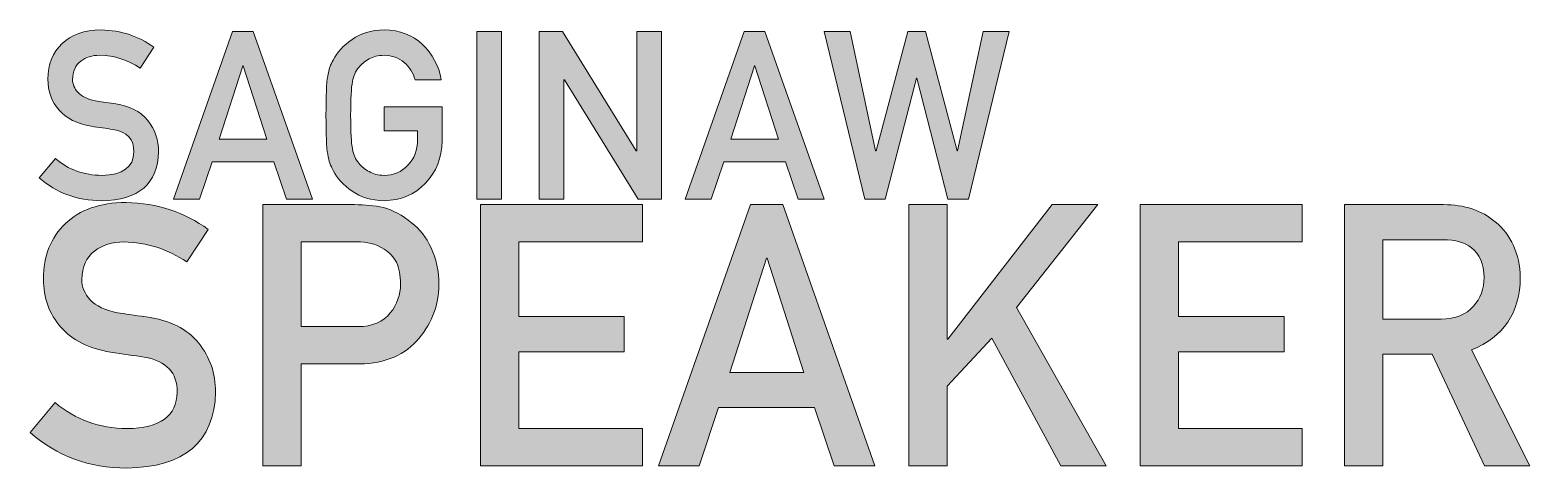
# Model space of a CAD drawing. Header units: inches. Extents: x 0.39 to 1.19, y 3.28 to 4.79.
# Drawn here: x 0.394 to 1.188, y 4.554 to 4.786 of the extents above; entities that cross this region are included whole.
import ezdxf

# ---------------------------------------------------------------- set-up
doc = ezdxf.new("R2010")
doc.units = ezdxf.units.IN
doc.header["$MEASUREMENT"] = 0
doc.layers.add('Layer 1', color=7, linetype='Continuous', lineweight=0)

# ---------------------------------------------------------------- blocks, each defined once
blk = doc.blocks.new('Block_5')
at = {"layer": 'Layer 1', "true_color": 0x231f20, "transparency": 33554687}
h = blk.add_hatch(color=250, dxfattribs=at)
h.dxf.hatch_style = 2
edge = h.paths.add_edge_path()
edge.add_spline(control_points=[(0.40791, 4.71817), (0.41477, 4.71233), (0.42294, 4.70938), (0.43241, 4.7093), (0.44361, 4.70946), (0.44929, 4.7136), (0.44945, 4.7217), (0.44953, 4.72833), (0.44579, 4.73233), (0.43821, 4.73367), (0.43475, 4.73416), (0.43094, 4.73471), (0.4268, 4.73532), (0.41939, 4.73659), (0.41375, 4.73941), (0.40989, 4.74382), (0.4059, 4.74833), (0.40392, 4.75383), (0.40392, 4.76031), (0.40392, 4.76809), (0.40642, 4.77435), (0.41142, 4.77912), (0.41626, 4.78385), (0.42313, 4.78625), (0.43203, 4.78633), (0.44274, 4.78609), (0.45205, 4.78302), (0.45997, 4.77714), (0.45997, 4.77714), (0.4527, 4.76606), (0.4527, 4.76606), (0.44623, 4.77046), (0.43911, 4.77275), (0.43134, 4.77291), (0.42731, 4.77291), (0.42396, 4.77187), (0.42128, 4.76979), (0.41848, 4.76763), (0.41705, 4.76442), (0.41697, 4.76014), (0.41697, 4.75758), (0.41793, 4.75526), (0.41986, 4.75317), (0.42179, 4.75106), (0.42489, 4.74959), (0.42914, 4.74878), (0.43151, 4.74837), (0.43475, 4.7479), (0.43884, 4.74738), (0.44693, 4.74623), (0.4529, 4.74324), (0.45676, 4.73839), (0.46058, 4.73363), (0.4625, 4.72809), (0.4625, 4.72177), (0.46206, 4.70475), (0.45199, 4.69612), (0.43225, 4.69588), (0.41949, 4.69588), (0.40852, 4.69992), (0.39935, 4.70802), (0.39935, 4.70802), (0.40791, 4.71817), (0.40791, 4.71817)], knot_values=[0, 0, 0, 0, 1, 1, 1, 2, 2, 2, 3, 3, 3, 4, 4, 4, 5, 5, 5, 6, 6, 6, 7, 7, 7, 8, 8, 8, 9, 9, 9, 10, 10, 10, 11, 11, 11, 12, 12, 12, 13, 13, 13, 14, 14, 14, 15, 15, 15, 16, 16, 16, 17, 17, 17, 18, 18, 18, 19, 19, 19, 20, 20, 20, 21, 21, 21, 21], degree=3, periodic=0)
h = blk.add_hatch(color=250, dxfattribs=at)
h.dxf.hatch_style = 2
edge = h.paths.add_edge_path()
edge.add_spline(control_points=[(0.51976, 4.72846), (0.51976, 4.72846), (0.50729, 4.7674), (0.50729, 4.7674), (0.50729, 4.7674), (0.50705, 4.7674), (0.50705, 4.7674), (0.50705, 4.7674), (0.49458, 4.72846), (0.49458, 4.72846), (0.49458, 4.72846), (0.51976, 4.72846), (0.51976, 4.72846)], knot_values=[0, 0, 0, 0, 1, 1, 1, 2, 2, 2, 3, 3, 3, 4, 4, 4, 4], degree=3, periodic=0)
edge = h.paths.add_edge_path()
edge.add_spline(control_points=[(0.52348, 4.71651), (0.52348, 4.71651), (0.4908, 4.71651), (0.4908, 4.71651), (0.4908, 4.71651), (0.48418, 4.69661), (0.48418, 4.69661), (0.48418, 4.69661), (0.47034, 4.69661), (0.47034, 4.69661), (0.47034, 4.69661), (0.50168, 4.7856), (0.50168, 4.7856), (0.50168, 4.7856), (0.51261, 4.7856), (0.51261, 4.7856), (0.51261, 4.7856), (0.54394, 4.69661), (0.54394, 4.69661), (0.54394, 4.69661), (0.53016, 4.69661), (0.53016, 4.69661), (0.53016, 4.69661), (0.52348, 4.71651), (0.52348, 4.71651)], knot_values=[0, 0, 0, 0, 1, 1, 1, 2, 2, 2, 3, 3, 3, 4, 4, 4, 5, 5, 5, 6, 6, 6, 7, 7, 7, 8, 8, 8, 8], degree=3, periodic=0)
h = blk.add_hatch(color=250, dxfattribs=at)
h.dxf.hatch_style = 2
edge = h.paths.add_edge_path()
edge.add_spline(control_points=[(0.58198, 4.74555), (0.58198, 4.74555), (0.61262, 4.74555), (0.61262, 4.74555), (0.61262, 4.74555), (0.61262, 4.72745), (0.61262, 4.72745), (0.61247, 4.71855), (0.60951, 4.71109), (0.60376, 4.70508), (0.59797, 4.6991), (0.59068, 4.69604), (0.5819, 4.69588), (0.57512, 4.69604), (0.56947, 4.69775), (0.56494, 4.701), (0.56033, 4.70414), (0.55698, 4.70776), (0.55489, 4.71187), (0.55426, 4.71321), (0.55369, 4.71449), (0.55318, 4.71571), (0.55271, 4.71697), (0.55231, 4.71856), (0.552, 4.72047), (0.55141, 4.72405), (0.55111, 4.73093), (0.55111, 4.7411), (0.55111, 4.75144), (0.55141, 4.75836), (0.552, 4.76185), (0.55263, 4.76535), (0.5536, 4.76818), (0.55489, 4.77034), (0.55698, 4.77445), (0.56033, 4.77811), (0.56494, 4.78132), (0.56947, 4.78458), (0.57512, 4.78625), (0.5819, 4.78633), (0.59021, 4.78625), (0.59698, 4.7837), (0.60223, 4.7787), (0.60746, 4.77365), (0.61077, 4.76741), (0.61216, 4.75997), (0.61216, 4.75997), (0.59831, 4.75997), (0.59831, 4.75997), (0.59724, 4.76356), (0.59531, 4.76663), (0.59251, 4.76917), (0.58959, 4.77158), (0.58604, 4.77283), (0.58185, 4.77291), (0.57878, 4.77283), (0.57614, 4.7722), (0.57393, 4.77101), (0.57168, 4.76979), (0.56986, 4.76826), (0.56848, 4.76643), (0.56679, 4.76451), (0.56566, 4.76204), (0.56511, 4.75902), (0.56448, 4.75584), (0.56416, 4.74987), (0.56416, 4.7411), (0.56416, 4.73233), (0.56448, 4.7264), (0.56511, 4.72331), (0.56566, 4.7202), (0.56679, 4.7177), (0.56849, 4.71578), (0.56986, 4.71395), (0.57168, 4.71246), (0.57393, 4.71132), (0.57614, 4.70997), (0.57879, 4.7093), (0.58187, 4.7093), (0.58696, 4.7093), (0.59117, 4.71109), (0.59448, 4.71469), (0.5978, 4.71811), (0.59949, 4.72262), (0.59958, 4.72822), (0.59958, 4.72822), (0.59958, 4.73287), (0.59958, 4.73287), (0.59958, 4.73287), (0.58198, 4.73287), (0.58198, 4.73287), (0.58198, 4.73287), (0.58198, 4.74555), (0.58198, 4.74555)], knot_values=[0, 0, 0, 0, 1, 1, 1, 2, 2, 2, 3, 3, 3, 4, 4, 4, 5, 5, 5, 6, 6, 6, 7, 7, 7, 8, 8, 8, 9, 9, 9, 10, 10, 10, 11, 11, 11, 12, 12, 12, 13, 13, 13, 14, 14, 14, 15, 15, 15, 16, 16, 16, 17, 17, 17, 18, 18, 18, 19, 19, 19, 20, 20, 20, 21, 21, 21, 22, 22, 22, 23, 23, 23, 24, 24, 24, 25, 25, 25, 26, 26, 26, 27, 27, 27, 28, 28, 28, 29, 29, 29, 30, 30, 30, 31, 31, 31, 31], degree=3, periodic=0)
h = blk.add_hatch(color=250, dxfattribs=at)
h.dxf.hatch_style = 2
edge = h.paths.add_edge_path()
edge.add_spline(control_points=[(0.63103, 4.7856), (0.63103, 4.7856), (0.64408, 4.7856), (0.64408, 4.7856), (0.64408, 4.7856), (0.64408, 4.69661), (0.64408, 4.69661), (0.64408, 4.69661), (0.63103, 4.69661), (0.63103, 4.69661), (0.63103, 4.69661), (0.63103, 4.7856), (0.63103, 4.7856)], knot_values=[0, 0, 0, 0, 1, 1, 1, 2, 2, 2, 3, 3, 3, 4, 4, 4, 4], degree=3, periodic=0)
h = blk.add_hatch(color=250, dxfattribs=at)
h.dxf.hatch_style = 2
edge = h.paths.add_edge_path()
edge.add_spline(control_points=[(0.66401, 4.7856), (0.66401, 4.7856), (0.67631, 4.7856), (0.67631, 4.7856), (0.67631, 4.7856), (0.71535, 4.72234), (0.71535, 4.72234), (0.71535, 4.72234), (0.71558, 4.72234), (0.71558, 4.72234), (0.71558, 4.72234), (0.71558, 4.7856), (0.71558, 4.7856), (0.71558, 4.7856), (0.72863, 4.7856), (0.72863, 4.7856), (0.72863, 4.7856), (0.72863, 4.69661), (0.72863, 4.69661), (0.72863, 4.69661), (0.71627, 4.69661), (0.71627, 4.69661), (0.71627, 4.69661), (0.67729, 4.75987), (0.67729, 4.75987), (0.67729, 4.75987), (0.67706, 4.75987), (0.67706, 4.75987), (0.67706, 4.75987), (0.67706, 4.69661), (0.67706, 4.69661), (0.67706, 4.69661), (0.66401, 4.69661), (0.66401, 4.69661), (0.66401, 4.69661), (0.66401, 4.7856), (0.66401, 4.7856)], knot_values=[0, 0, 0, 0, 1, 1, 1, 2, 2, 2, 3, 3, 3, 4, 4, 4, 5, 5, 5, 6, 6, 6, 7, 7, 7, 8, 8, 8, 9, 9, 9, 10, 10, 10, 11, 11, 11, 12, 12, 12, 12], degree=3, periodic=0)
h = blk.add_hatch(color=250, dxfattribs=at)
h.dxf.hatch_style = 2
edge = h.paths.add_edge_path()
edge.add_spline(control_points=[(0.79059, 4.72846), (0.79059, 4.72846), (0.77812, 4.7674), (0.77812, 4.7674), (0.77812, 4.7674), (0.77788, 4.7674), (0.77788, 4.7674), (0.77788, 4.7674), (0.76541, 4.72846), (0.76541, 4.72846), (0.76541, 4.72846), (0.79059, 4.72846), (0.79059, 4.72846)], knot_values=[0, 0, 0, 0, 1, 1, 1, 2, 2, 2, 3, 3, 3, 4, 4, 4, 4], degree=3, periodic=0)
edge = h.paths.add_edge_path()
edge.add_spline(control_points=[(0.79431, 4.71651), (0.79431, 4.71651), (0.76162, 4.71651), (0.76162, 4.71651), (0.76162, 4.71651), (0.755, 4.69661), (0.755, 4.69661), (0.755, 4.69661), (0.74117, 4.69661), (0.74117, 4.69661), (0.74117, 4.69661), (0.7725, 4.7856), (0.7725, 4.7856), (0.7725, 4.7856), (0.78343, 4.7856), (0.78343, 4.7856), (0.78343, 4.7856), (0.81478, 4.69661), (0.81478, 4.69661), (0.81478, 4.69661), (0.801, 4.69661), (0.801, 4.69661), (0.801, 4.69661), (0.79431, 4.71651), (0.79431, 4.71651)], knot_values=[0, 0, 0, 0, 1, 1, 1, 2, 2, 2, 3, 3, 3, 4, 4, 4, 5, 5, 5, 6, 6, 6, 7, 7, 7, 8, 8, 8, 8], degree=3, periodic=0)
h = blk.add_hatch(color=250, dxfattribs=at)
h.dxf.hatch_style = 2
edge = h.paths.add_edge_path()
edge.add_spline(control_points=[(0.81474, 4.7856), (0.81474, 4.7856), (0.82852, 4.7856), (0.82852, 4.7856), (0.82852, 4.7856), (0.84205, 4.72234), (0.84205, 4.72234), (0.84205, 4.72234), (0.84229, 4.72234), (0.84229, 4.72234), (0.84229, 4.72234), (0.85902, 4.7856), (0.85902, 4.7856), (0.85902, 4.7856), (0.86848, 4.7856), (0.86848, 4.7856), (0.86848, 4.7856), (0.88515, 4.72234), (0.88515, 4.72234), (0.88515, 4.72234), (0.88539, 4.72234), (0.88539, 4.72234), (0.88539, 4.72234), (0.89898, 4.7856), (0.89898, 4.7856), (0.89898, 4.7856), (0.91276, 4.7856), (0.91276, 4.7856), (0.91276, 4.7856), (0.89124, 4.69661), (0.89124, 4.69661), (0.89124, 4.69661), (0.8803, 4.69661), (0.8803, 4.69661), (0.8803, 4.69661), (0.86386, 4.76079), (0.86386, 4.76079), (0.86386, 4.76079), (0.86363, 4.76079), (0.86363, 4.76079), (0.86363, 4.76079), (0.84714, 4.69661), (0.84714, 4.69661), (0.84714, 4.69661), (0.83626, 4.69661), (0.83626, 4.69661), (0.83626, 4.69661), (0.81474, 4.7856), (0.81474, 4.7856)], knot_values=[0, 0, 0, 0, 1, 1, 1, 2, 2, 2, 3, 3, 3, 4, 4, 4, 5, 5, 5, 6, 6, 6, 7, 7, 7, 8, 8, 8, 9, 9, 9, 10, 10, 10, 11, 11, 11, 12, 12, 12, 13, 13, 13, 14, 14, 14, 15, 15, 15, 16, 16, 16, 16], degree=3, periodic=0)
at = {"layer": 'Layer 1'}
for points, knots in [([(0.40791, 4.71817), (0.41477, 4.71233), (0.42294, 4.70938), (0.43241, 4.7093), (0.44361, 4.70946), (0.44929, 4.7136), (0.44945, 4.7217), (0.44953, 4.72833), (0.44579, 4.73233), (0.43821, 4.73367), (0.43475, 4.73416), (0.43094, 4.73471), (0.4268, 4.73532), (0.41939, 4.73659), (0.41375, 4.73941), (0.40989, 4.74382), (0.4059, 4.74833), (0.40392, 4.75383), (0.40392, 4.76031), (0.40392, 4.76809), (0.40642, 4.77435), (0.41142, 4.77912), (0.41626, 4.78385), (0.42313, 4.78625), (0.43203, 4.78633), (0.44274, 4.78609), (0.45205, 4.78302), (0.45997, 4.77714), (0.45997, 4.77714), (0.4527, 4.76606), (0.4527, 4.76606), (0.44623, 4.77046), (0.43911, 4.77275), (0.43134, 4.77291), (0.42731, 4.77291), (0.42396, 4.77187), (0.42128, 4.76979), (0.41848, 4.76763), (0.41705, 4.76442), (0.41697, 4.76014), (0.41697, 4.75758), (0.41793, 4.75526), (0.41986, 4.75317), (0.42179, 4.75106), (0.42489, 4.74959), (0.42914, 4.74878), (0.43151, 4.74837), (0.43475, 4.7479), (0.43884, 4.74738), (0.44693, 4.74623), (0.4529, 4.74324), (0.45676, 4.73839), (0.46058, 4.73363), (0.4625, 4.72809), (0.4625, 4.72177), (0.46206, 4.70475), (0.45199, 4.69612), (0.43225, 4.69588), (0.41949, 4.69588), (0.40852, 4.69992), (0.39935, 4.70802), (0.39935, 4.70802), (0.40791, 4.71817), (0.40791, 4.71817)], [0, 0, 0, 0, 1, 1, 1, 2, 2, 2, 3, 3, 3, 4, 4, 4, 5, 5, 5, 6, 6, 6, 7, 7, 7, 8, 8, 8, 9, 9, 9, 10, 10, 10, 11, 11, 11, 12, 12, 12, 13, 13, 13, 14, 14, 14, 15, 15, 15, 16, 16, 16, 17, 17, 17, 18, 18, 18, 19, 19, 19, 20, 20, 20, 21, 21, 21, 21]), ([(0.52348, 4.71651), (0.52348, 4.71651), (0.4908, 4.71651), (0.4908, 4.71651), (0.4908, 4.71651), (0.48418, 4.69661), (0.48418, 4.69661), (0.48418, 4.69661), (0.47034, 4.69661), (0.47034, 4.69661), (0.47034, 4.69661), (0.50168, 4.7856), (0.50168, 4.7856), (0.50168, 4.7856), (0.51261, 4.7856), (0.51261, 4.7856), (0.51261, 4.7856), (0.54394, 4.69661), (0.54394, 4.69661), (0.54394, 4.69661), (0.53016, 4.69661), (0.53016, 4.69661), (0.53016, 4.69661), (0.52348, 4.71651), (0.52348, 4.71651)], [0, 0, 0, 0, 1, 1, 1, 2, 2, 2, 3, 3, 3, 4, 4, 4, 5, 5, 5, 6, 6, 6, 7, 7, 7, 8, 8, 8, 8]), ([(0.58198, 4.74555), (0.58198, 4.74555), (0.61262, 4.74555), (0.61262, 4.74555), (0.61262, 4.74555), (0.61262, 4.72745), (0.61262, 4.72745), (0.61247, 4.71855), (0.60951, 4.71109), (0.60376, 4.70508), (0.59797, 4.6991), (0.59068, 4.69604), (0.5819, 4.69588), (0.57512, 4.69604), (0.56947, 4.69775), (0.56494, 4.701), (0.56033, 4.70414), (0.55698, 4.70776), (0.55489, 4.71187), (0.55426, 4.71321), (0.55369, 4.71449), (0.55318, 4.71571), (0.55271, 4.71697), (0.55231, 4.71856), (0.552, 4.72047), (0.55141, 4.72405), (0.55111, 4.73093), (0.55111, 4.7411), (0.55111, 4.75144), (0.55141, 4.75836), (0.552, 4.76185), (0.55263, 4.76535), (0.5536, 4.76818), (0.55489, 4.77034), (0.55698, 4.77445), (0.56033, 4.77811), (0.56494, 4.78132), (0.56947, 4.78458), (0.57512, 4.78625), (0.5819, 4.78633), (0.59021, 4.78625), (0.59698, 4.7837), (0.60223, 4.7787), (0.60746, 4.77365), (0.61077, 4.76741), (0.61216, 4.75997), (0.61216, 4.75997), (0.59831, 4.75997), (0.59831, 4.75997), (0.59724, 4.76356), (0.59531, 4.76663), (0.59251, 4.76917), (0.58959, 4.77158), (0.58604, 4.77283), (0.58185, 4.77291), (0.57878, 4.77283), (0.57614, 4.7722), (0.57393, 4.77101), (0.57168, 4.76979), (0.56986, 4.76826), (0.56848, 4.76643), (0.56679, 4.76451), (0.56566, 4.76204), (0.56511, 4.75902), (0.56448, 4.75584), (0.56416, 4.74987), (0.56416, 4.7411), (0.56416, 4.73233), (0.56448, 4.7264), (0.56511, 4.72331), (0.56566, 4.7202), (0.56679, 4.7177), (0.56849, 4.71578), (0.56986, 4.71395), (0.57168, 4.71246), (0.57393, 4.71132), (0.57614, 4.70997), (0.57879, 4.7093), (0.58187, 4.7093), (0.58696, 4.7093), (0.59117, 4.71109), (0.59448, 4.71469), (0.5978, 4.71811), (0.59949, 4.72262), (0.59958, 4.72822), (0.59958, 4.72822), (0.59958, 4.73287), (0.59958, 4.73287), (0.59958, 4.73287), (0.58198, 4.73287), (0.58198, 4.73287), (0.58198, 4.73287), (0.58198, 4.74555), (0.58198, 4.74555)], [0, 0, 0, 0, 1, 1, 1, 2, 2, 2, 3, 3, 3, 4, 4, 4, 5, 5, 5, 6, 6, 6, 7, 7, 7, 8, 8, 8, 9, 9, 9, 10, 10, 10, 11, 11, 11, 12, 12, 12, 13, 13, 13, 14, 14, 14, 15, 15, 15, 16, 16, 16, 17, 17, 17, 18, 18, 18, 19, 19, 19, 20, 20, 20, 21, 21, 21, 22, 22, 22, 23, 23, 23, 24, 24, 24, 25, 25, 25, 26, 26, 26, 27, 27, 27, 28, 28, 28, 29, 29, 29, 30, 30, 30, 31, 31, 31, 31]), ([(0.63103, 4.7856), (0.63103, 4.7856), (0.64408, 4.7856), (0.64408, 4.7856), (0.64408, 4.7856), (0.64408, 4.69661), (0.64408, 4.69661), (0.64408, 4.69661), (0.63103, 4.69661), (0.63103, 4.69661), (0.63103, 4.69661), (0.63103, 4.7856), (0.63103, 4.7856)], [0, 0, 0, 0, 1, 1, 1, 2, 2, 2, 3, 3, 3, 4, 4, 4, 4]), ([(0.66401, 4.7856), (0.66401, 4.7856), (0.67631, 4.7856), (0.67631, 4.7856), (0.67631, 4.7856), (0.71535, 4.72234), (0.71535, 4.72234), (0.71535, 4.72234), (0.71558, 4.72234), (0.71558, 4.72234), (0.71558, 4.72234), (0.71558, 4.7856), (0.71558, 4.7856), (0.71558, 4.7856), (0.72863, 4.7856), (0.72863, 4.7856), (0.72863, 4.7856), (0.72863, 4.69661), (0.72863, 4.69661), (0.72863, 4.69661), (0.71627, 4.69661), (0.71627, 4.69661), (0.71627, 4.69661), (0.67729, 4.75987), (0.67729, 4.75987), (0.67729, 4.75987), (0.67706, 4.75987), (0.67706, 4.75987), (0.67706, 4.75987), (0.67706, 4.69661), (0.67706, 4.69661), (0.67706, 4.69661), (0.66401, 4.69661), (0.66401, 4.69661), (0.66401, 4.69661), (0.66401, 4.7856), (0.66401, 4.7856)], [0, 0, 0, 0, 1, 1, 1, 2, 2, 2, 3, 3, 3, 4, 4, 4, 5, 5, 5, 6, 6, 6, 7, 7, 7, 8, 8, 8, 9, 9, 9, 10, 10, 10, 11, 11, 11, 12, 12, 12, 12]), ([(0.79431, 4.71651), (0.79431, 4.71651), (0.76162, 4.71651), (0.76162, 4.71651), (0.76162, 4.71651), (0.755, 4.69661), (0.755, 4.69661), (0.755, 4.69661), (0.74117, 4.69661), (0.74117, 4.69661), (0.74117, 4.69661), (0.7725, 4.7856), (0.7725, 4.7856), (0.7725, 4.7856), (0.78343, 4.7856), (0.78343, 4.7856), (0.78343, 4.7856), (0.81478, 4.69661), (0.81478, 4.69661), (0.81478, 4.69661), (0.801, 4.69661), (0.801, 4.69661), (0.801, 4.69661), (0.79431, 4.71651), (0.79431, 4.71651)], [0, 0, 0, 0, 1, 1, 1, 2, 2, 2, 3, 3, 3, 4, 4, 4, 5, 5, 5, 6, 6, 6, 7, 7, 7, 8, 8, 8, 8]), ([(0.81474, 4.7856), (0.81474, 4.7856), (0.82852, 4.7856), (0.82852, 4.7856), (0.82852, 4.7856), (0.84205, 4.72234), (0.84205, 4.72234), (0.84205, 4.72234), (0.84229, 4.72234), (0.84229, 4.72234), (0.84229, 4.72234), (0.85902, 4.7856), (0.85902, 4.7856), (0.85902, 4.7856), (0.86848, 4.7856), (0.86848, 4.7856), (0.86848, 4.7856), (0.88515, 4.72234), (0.88515, 4.72234), (0.88515, 4.72234), (0.88539, 4.72234), (0.88539, 4.72234), (0.88539, 4.72234), (0.89898, 4.7856), (0.89898, 4.7856), (0.89898, 4.7856), (0.91276, 4.7856), (0.91276, 4.7856), (0.91276, 4.7856), (0.89124, 4.69661), (0.89124, 4.69661), (0.89124, 4.69661), (0.8803, 4.69661), (0.8803, 4.69661), (0.8803, 4.69661), (0.86386, 4.76079), (0.86386, 4.76079), (0.86386, 4.76079), (0.86363, 4.76079), (0.86363, 4.76079), (0.86363, 4.76079), (0.84714, 4.69661), (0.84714, 4.69661), (0.84714, 4.69661), (0.83626, 4.69661), (0.83626, 4.69661), (0.83626, 4.69661), (0.81474, 4.7856), (0.81474, 4.7856)], [0, 0, 0, 0, 1, 1, 1, 2, 2, 2, 3, 3, 3, 4, 4, 4, 5, 5, 5, 6, 6, 6, 7, 7, 7, 8, 8, 8, 9, 9, 9, 10, 10, 10, 11, 11, 11, 12, 12, 12, 13, 13, 13, 14, 14, 14, 15, 15, 15, 16, 16, 16, 16]), ([(0.51976, 4.72846), (0.51976, 4.72846), (0.50729, 4.7674), (0.50729, 4.7674), (0.50729, 4.7674), (0.50705, 4.7674), (0.50705, 4.7674), (0.50705, 4.7674), (0.49458, 4.72846), (0.49458, 4.72846), (0.49458, 4.72846), (0.51976, 4.72846), (0.51976, 4.72846)], [0, 0, 0, 0, 1, 1, 1, 2, 2, 2, 3, 3, 3, 4, 4, 4, 4]), ([(0.79059, 4.72846), (0.79059, 4.72846), (0.77812, 4.7674), (0.77812, 4.7674), (0.77812, 4.7674), (0.77788, 4.7674), (0.77788, 4.7674), (0.77788, 4.7674), (0.76541, 4.72846), (0.76541, 4.72846), (0.76541, 4.72846), (0.79059, 4.72846), (0.79059, 4.72846)], [0, 0, 0, 0, 1, 1, 1, 2, 2, 2, 3, 3, 3, 4, 4, 4, 4])]:
    blk.add_open_spline(points, degree=3, knots=knots, dxfattribs=at)
blk = doc.blocks.new('Block_4')
at = {"layer": 'Layer 1'}
blk.add_blockref('Block_5', (0, 0), dxfattribs=at)
blk = doc.blocks.new('Block_7')
at = {"layer": 'Layer 1', "true_color": 0x231f20, "transparency": 33554687}
h = blk.add_hatch(color=250, dxfattribs=at)
h.dxf.hatch_style = 2
edge = h.paths.add_edge_path()
edge.add_spline(control_points=[(0.40776, 4.5889), (0.41843, 4.57983), (0.43113, 4.57523), (0.44586, 4.57511), (0.46328, 4.57536), (0.47212, 4.58179), (0.47236, 4.59439), (0.47249, 4.60472), (0.46667, 4.61093), (0.45489, 4.61302), (0.44949, 4.61378), (0.44358, 4.61464), (0.43713, 4.61559), (0.4256, 4.61755), (0.41684, 4.62196), (0.41083, 4.62879), (0.40464, 4.63582), (0.40154, 4.64438), (0.40154, 4.65445), (0.40154, 4.66655), (0.40543, 4.67631), (0.41321, 4.68372), (0.42074, 4.69107), (0.43143, 4.6948), (0.44527, 4.69493), (0.46193, 4.69455), (0.47642, 4.68979), (0.48874, 4.68063), (0.48874, 4.68063), (0.47742, 4.6634), (0.47742, 4.6634), (0.46735, 4.67025), (0.45629, 4.6738), (0.4442, 4.67405), (0.43794, 4.67405), (0.43273, 4.67244), (0.42855, 4.66921), (0.4242, 4.66585), (0.42196, 4.66085), (0.42184, 4.6542), (0.42184, 4.6502), (0.42334, 4.64659), (0.42634, 4.64336), (0.42935, 4.64007), (0.43416, 4.63778), (0.44079, 4.63652), (0.44446, 4.63588), (0.4495, 4.63516), (0.45587, 4.63433), (0.46844, 4.63256), (0.47774, 4.6279), (0.48374, 4.62037), (0.48969, 4.61295), (0.49267, 4.60434), (0.49267, 4.59452), (0.49199, 4.56803), (0.47631, 4.55461), (0.44562, 4.55423), (0.42577, 4.55423), (0.4087, 4.56053), (0.39444, 4.57312), (0.39444, 4.57312), (0.40776, 4.5889), (0.40776, 4.5889)], knot_values=[0, 0, 0, 0, 1, 1, 1, 2, 2, 2, 3, 3, 3, 4, 4, 4, 5, 5, 5, 6, 6, 6, 7, 7, 7, 8, 8, 8, 9, 9, 9, 10, 10, 10, 11, 11, 11, 12, 12, 12, 13, 13, 13, 14, 14, 14, 15, 15, 15, 16, 16, 16, 17, 17, 17, 18, 18, 18, 19, 19, 19, 20, 20, 20, 21, 21, 21, 21], degree=3, periodic=0)
h = blk.add_hatch(color=250, dxfattribs=at)
h.dxf.hatch_style = 2
edge = h.paths.add_edge_path()
edge.add_spline(control_points=[(0.53796, 4.62913), (0.53796, 4.62913), (0.56809, 4.62913), (0.56809, 4.62913), (0.57564, 4.62926), (0.58133, 4.63167), (0.58514, 4.63638), (0.58876, 4.64096), (0.59057, 4.64604), (0.59057, 4.65164), (0.59057, 4.65628), (0.58984, 4.66019), (0.58836, 4.66337), (0.58683, 4.66623), (0.58468, 4.66849), (0.58191, 4.67015), (0.57773, 4.67288), (0.57288, 4.67418), (0.56735, 4.67405), (0.56735, 4.67405), (0.53796, 4.67405), (0.53796, 4.67405), (0.53796, 4.67405), (0.53796, 4.62913), (0.53796, 4.62913)], knot_values=[0, 0, 0, 0, 1, 1, 1, 2, 2, 2, 3, 3, 3, 4, 4, 4, 5, 5, 5, 6, 6, 6, 7, 7, 7, 8, 8, 8, 8], degree=3, periodic=0)
edge = h.paths.add_edge_path()
edge.add_spline(control_points=[(0.51765, 4.69379), (0.51765, 4.69379), (0.56626, 4.69379), (0.56626, 4.69379), (0.57153, 4.69379), (0.57663, 4.69328), (0.58154, 4.69227), (0.58645, 4.69095), (0.59142, 4.68823), (0.59645, 4.68411), (0.60067, 4.68101), (0.60411, 4.67658), (0.60674, 4.67082), (0.60949, 4.66525), (0.61087, 4.65866), (0.61087, 4.65108), (0.61087, 4.64082), (0.60737, 4.63148), (0.60038, 4.62307), (0.59319, 4.6142), (0.5827, 4.60965), (0.56889, 4.6094), (0.56889, 4.6094), (0.53796, 4.6094), (0.53796, 4.6094), (0.53796, 4.6094), (0.53796, 4.55537), (0.53796, 4.55537), (0.53796, 4.55537), (0.51765, 4.55537), (0.51765, 4.55537), (0.51765, 4.55537), (0.51765, 4.69379), (0.51765, 4.69379)], knot_values=[0, 0, 0, 0, 1, 1, 1, 2, 2, 2, 3, 3, 3, 4, 4, 4, 5, 5, 5, 6, 6, 6, 7, 7, 7, 8, 8, 8, 9, 9, 9, 10, 10, 10, 11, 11, 11, 11], degree=3, periodic=0)
h = blk.add_hatch(color=250, dxfattribs=at)
h.dxf.hatch_style = 2
edge = h.paths.add_edge_path()
edge.add_spline(control_points=[(0.63291, 4.69379), (0.63291, 4.69379), (0.71857, 4.69379), (0.71857, 4.69379), (0.71857, 4.69379), (0.71857, 4.67405), (0.71857, 4.67405), (0.71857, 4.67405), (0.65322, 4.67405), (0.65322, 4.67405), (0.65322, 4.67405), (0.65322, 4.63445), (0.65322, 4.63445), (0.65322, 4.63445), (0.709, 4.63445), (0.709, 4.63445), (0.709, 4.63445), (0.709, 4.61585), (0.709, 4.61585), (0.709, 4.61585), (0.65322, 4.61585), (0.65322, 4.61585), (0.65322, 4.61585), (0.65322, 4.57511), (0.65322, 4.57511), (0.65322, 4.57511), (0.71857, 4.57511), (0.71857, 4.57511), (0.71857, 4.57511), (0.71857, 4.55537), (0.71857, 4.55537), (0.71857, 4.55537), (0.63291, 4.55537), (0.63291, 4.55537), (0.63291, 4.55537), (0.63291, 4.69379), (0.63291, 4.69379)], knot_values=[0, 0, 0, 0, 1, 1, 1, 2, 2, 2, 3, 3, 3, 4, 4, 4, 5, 5, 5, 6, 6, 6, 7, 7, 7, 8, 8, 8, 9, 9, 9, 10, 10, 10, 11, 11, 11, 12, 12, 12, 12], degree=3, periodic=0)
h = blk.add_hatch(color=250, dxfattribs=at)
h.dxf.hatch_style = 2
edge = h.paths.add_edge_path()
edge.add_spline(control_points=[(0.80397, 4.60492), (0.80397, 4.60492), (0.78457, 4.66547), (0.78457, 4.66547), (0.78457, 4.66547), (0.78421, 4.66547), (0.78421, 4.66547), (0.78421, 4.66547), (0.7648, 4.60492), (0.7648, 4.60492), (0.7648, 4.60492), (0.80397, 4.60492), (0.80397, 4.60492)], knot_values=[0, 0, 0, 0, 1, 1, 1, 2, 2, 2, 3, 3, 3, 4, 4, 4, 4], degree=3, periodic=0)
edge = h.paths.add_edge_path()
edge.add_spline(control_points=[(0.80977, 4.58632), (0.80977, 4.58632), (0.75892, 4.58632), (0.75892, 4.58632), (0.75892, 4.58632), (0.74862, 4.55537), (0.74862, 4.55537), (0.74862, 4.55537), (0.7271, 4.55537), (0.7271, 4.55537), (0.7271, 4.55537), (0.77584, 4.69379), (0.77584, 4.69379), (0.77584, 4.69379), (0.79285, 4.69379), (0.79285, 4.69379), (0.79285, 4.69379), (0.84158, 4.55537), (0.84158, 4.55537), (0.84158, 4.55537), (0.82016, 4.55537), (0.82016, 4.55537), (0.82016, 4.55537), (0.80977, 4.58632), (0.80977, 4.58632)], knot_values=[0, 0, 0, 0, 1, 1, 1, 2, 2, 2, 3, 3, 3, 4, 4, 4, 5, 5, 5, 6, 6, 6, 7, 7, 7, 8, 8, 8, 8], degree=3, periodic=0)
h = blk.add_hatch(color=250, dxfattribs=at)
h.dxf.hatch_style = 2
edge = h.paths.add_edge_path()
edge.add_spline(control_points=[(0.85965, 4.69379), (0.85965, 4.69379), (0.87994, 4.69379), (0.87994, 4.69379), (0.87994, 4.69379), (0.87994, 4.62249), (0.87994, 4.62249), (0.87994, 4.62249), (0.88034, 4.62249), (0.88034, 4.62249), (0.88034, 4.62249), (0.93555, 4.69379), (0.93555, 4.69379), (0.93555, 4.69379), (0.95965, 4.69379), (0.95965, 4.69379), (0.95965, 4.69379), (0.91668, 4.6392), (0.91668, 4.6392), (0.91668, 4.6392), (0.96415, 4.55537), (0.96415, 4.55537), (0.96415, 4.55537), (0.94005, 4.55537), (0.94005, 4.55537), (0.94005, 4.55537), (0.90351, 4.62306), (0.90351, 4.62306), (0.90351, 4.62306), (0.87994, 4.59752), (0.87994, 4.59752), (0.87994, 4.59752), (0.87994, 4.55537), (0.87994, 4.55537), (0.87994, 4.55537), (0.85965, 4.55537), (0.85965, 4.55537), (0.85965, 4.55537), (0.85965, 4.69379), (0.85965, 4.69379)], knot_values=[0, 0, 0, 0, 1, 1, 1, 2, 2, 2, 3, 3, 3, 4, 4, 4, 5, 5, 5, 6, 6, 6, 7, 7, 7, 8, 8, 8, 9, 9, 9, 10, 10, 10, 11, 11, 11, 12, 12, 12, 13, 13, 13, 13], degree=3, periodic=0)
h = blk.add_hatch(color=250, dxfattribs=at)
h.dxf.hatch_style = 2
edge = h.paths.add_edge_path()
edge.add_spline(control_points=[(0.98212, 4.69379), (0.98212, 4.69379), (1.06778, 4.69379), (1.06778, 4.69379), (1.06778, 4.69379), (1.06778, 4.67405), (1.06778, 4.67405), (1.06778, 4.67405), (1.00241, 4.67405), (1.00241, 4.67405), (1.00241, 4.67405), (1.00241, 4.63445), (1.00241, 4.63445), (1.00241, 4.63445), (1.05821, 4.63445), (1.05821, 4.63445), (1.05821, 4.63445), (1.05821, 4.61585), (1.05821, 4.61585), (1.05821, 4.61585), (1.00241, 4.61585), (1.00241, 4.61585), (1.00241, 4.61585), (1.00241, 4.57511), (1.00241, 4.57511), (1.00241, 4.57511), (1.06778, 4.57511), (1.06778, 4.57511), (1.06778, 4.57511), (1.06778, 4.55537), (1.06778, 4.55537), (1.06778, 4.55537), (0.98212, 4.55537), (0.98212, 4.55537), (0.98212, 4.55537), (0.98212, 4.69379), (0.98212, 4.69379)], knot_values=[0, 0, 0, 0, 1, 1, 1, 2, 2, 2, 3, 3, 3, 4, 4, 4, 5, 5, 5, 6, 6, 6, 7, 7, 7, 8, 8, 8, 9, 9, 9, 10, 10, 10, 11, 11, 11, 12, 12, 12, 12], degree=3, periodic=0)
h = blk.add_hatch(color=250, dxfattribs=at)
h.dxf.hatch_style = 2
edge = h.paths.add_edge_path()
edge.add_spline(control_points=[(1.11056, 4.63312), (1.11056, 4.63312), (1.14136, 4.63312), (1.14136, 4.63312), (1.14898, 4.63324), (1.15469, 4.63553), (1.1585, 4.63997), (1.16225, 4.6441), (1.16413, 4.64917), (1.16413, 4.6552), (1.16401, 4.66243), (1.16176, 4.66767), (1.15739, 4.67091), (1.15396, 4.67377), (1.14898, 4.67519), (1.14246, 4.67519), (1.14246, 4.67519), (1.11056, 4.67519), (1.11056, 4.67519), (1.11056, 4.67519), (1.11056, 4.63312), (1.11056, 4.63312)], knot_values=[0, 0, 0, 0, 1, 1, 1, 2, 2, 2, 3, 3, 3, 4, 4, 4, 5, 5, 5, 6, 6, 6, 7, 7, 7, 7], degree=3, periodic=0)
edge = h.paths.add_edge_path()
edge.add_spline(control_points=[(1.09026, 4.69379), (1.09026, 4.69379), (1.14265, 4.69379), (1.14265, 4.69379), (1.15382, 4.69379), (1.16294, 4.69076), (1.16999, 4.68468), (1.17849, 4.67778), (1.18292, 4.66793), (1.18328, 4.65515), (1.18304, 4.63635), (1.17441, 4.62357), (1.15739, 4.61679), (1.15739, 4.61679), (1.18842, 4.55537), (1.18842, 4.55537), (1.18842, 4.55537), (1.16431, 4.55537), (1.16431, 4.55537), (1.16431, 4.55537), (1.13656, 4.61452), (1.13656, 4.61452), (1.13656, 4.61452), (1.11056, 4.61452), (1.11056, 4.61452), (1.11056, 4.61452), (1.11056, 4.55537), (1.11056, 4.55537), (1.11056, 4.55537), (1.09026, 4.55537), (1.09026, 4.55537), (1.09026, 4.55537), (1.09026, 4.69379), (1.09026, 4.69379)], knot_values=[0, 0, 0, 0, 1, 1, 1, 2, 2, 2, 3, 3, 3, 4, 4, 4, 5, 5, 5, 6, 6, 6, 7, 7, 7, 8, 8, 8, 9, 9, 9, 10, 10, 10, 11, 11, 11, 11], degree=3, periodic=0)
at = {"layer": 'Layer 1'}
for points, knots in [([(0.40776, 4.5889), (0.41843, 4.57983), (0.43113, 4.57523), (0.44586, 4.57511), (0.46328, 4.57536), (0.47212, 4.58179), (0.47236, 4.59439), (0.47249, 4.60472), (0.46667, 4.61093), (0.45489, 4.61302), (0.44949, 4.61378), (0.44358, 4.61464), (0.43713, 4.61559), (0.4256, 4.61755), (0.41684, 4.62196), (0.41083, 4.62879), (0.40464, 4.63582), (0.40154, 4.64438), (0.40154, 4.65445), (0.40154, 4.66655), (0.40543, 4.67631), (0.41321, 4.68372), (0.42074, 4.69107), (0.43143, 4.6948), (0.44527, 4.69493), (0.46193, 4.69455), (0.47642, 4.68979), (0.48874, 4.68063), (0.48874, 4.68063), (0.47742, 4.6634), (0.47742, 4.6634), (0.46735, 4.67025), (0.45629, 4.6738), (0.4442, 4.67405), (0.43794, 4.67405), (0.43273, 4.67244), (0.42855, 4.66921), (0.4242, 4.66585), (0.42196, 4.66085), (0.42184, 4.6542), (0.42184, 4.6502), (0.42334, 4.64659), (0.42634, 4.64336), (0.42935, 4.64007), (0.43416, 4.63778), (0.44079, 4.63652), (0.44446, 4.63588), (0.4495, 4.63516), (0.45587, 4.63433), (0.46844, 4.63256), (0.47774, 4.6279), (0.48374, 4.62037), (0.48969, 4.61295), (0.49267, 4.60434), (0.49267, 4.59452), (0.49199, 4.56803), (0.47631, 4.55461), (0.44562, 4.55423), (0.42577, 4.55423), (0.4087, 4.56053), (0.39444, 4.57312), (0.39444, 4.57312), (0.40776, 4.5889), (0.40776, 4.5889)], [0, 0, 0, 0, 1, 1, 1, 2, 2, 2, 3, 3, 3, 4, 4, 4, 5, 5, 5, 6, 6, 6, 7, 7, 7, 8, 8, 8, 9, 9, 9, 10, 10, 10, 11, 11, 11, 12, 12, 12, 13, 13, 13, 14, 14, 14, 15, 15, 15, 16, 16, 16, 17, 17, 17, 18, 18, 18, 19, 19, 19, 20, 20, 20, 21, 21, 21, 21]), ([(0.51765, 4.69379), (0.51765, 4.69379), (0.56626, 4.69379), (0.56626, 4.69379), (0.57153, 4.69379), (0.57663, 4.69328), (0.58154, 4.69227), (0.58645, 4.69095), (0.59142, 4.68823), (0.59645, 4.68411), (0.60067, 4.68101), (0.60411, 4.67658), (0.60674, 4.67082), (0.60949, 4.66525), (0.61087, 4.65866), (0.61087, 4.65108), (0.61087, 4.64082), (0.60737, 4.63148), (0.60038, 4.62307), (0.59319, 4.6142), (0.5827, 4.60965), (0.56889, 4.6094), (0.56889, 4.6094), (0.53796, 4.6094), (0.53796, 4.6094), (0.53796, 4.6094), (0.53796, 4.55537), (0.53796, 4.55537), (0.53796, 4.55537), (0.51765, 4.55537), (0.51765, 4.55537), (0.51765, 4.55537), (0.51765, 4.69379), (0.51765, 4.69379)], [0, 0, 0, 0, 1, 1, 1, 2, 2, 2, 3, 3, 3, 4, 4, 4, 5, 5, 5, 6, 6, 6, 7, 7, 7, 8, 8, 8, 9, 9, 9, 10, 10, 10, 11, 11, 11, 11]), ([(0.63291, 4.69379), (0.63291, 4.69379), (0.71857, 4.69379), (0.71857, 4.69379), (0.71857, 4.69379), (0.71857, 4.67405), (0.71857, 4.67405), (0.71857, 4.67405), (0.65322, 4.67405), (0.65322, 4.67405), (0.65322, 4.67405), (0.65322, 4.63445), (0.65322, 4.63445), (0.65322, 4.63445), (0.709, 4.63445), (0.709, 4.63445), (0.709, 4.63445), (0.709, 4.61585), (0.709, 4.61585), (0.709, 4.61585), (0.65322, 4.61585), (0.65322, 4.61585), (0.65322, 4.61585), (0.65322, 4.57511), (0.65322, 4.57511), (0.65322, 4.57511), (0.71857, 4.57511), (0.71857, 4.57511), (0.71857, 4.57511), (0.71857, 4.55537), (0.71857, 4.55537), (0.71857, 4.55537), (0.63291, 4.55537), (0.63291, 4.55537), (0.63291, 4.55537), (0.63291, 4.69379), (0.63291, 4.69379)], [0, 0, 0, 0, 1, 1, 1, 2, 2, 2, 3, 3, 3, 4, 4, 4, 5, 5, 5, 6, 6, 6, 7, 7, 7, 8, 8, 8, 9, 9, 9, 10, 10, 10, 11, 11, 11, 12, 12, 12, 12]), ([(0.80977, 4.58632), (0.80977, 4.58632), (0.75892, 4.58632), (0.75892, 4.58632), (0.75892, 4.58632), (0.74862, 4.55537), (0.74862, 4.55537), (0.74862, 4.55537), (0.7271, 4.55537), (0.7271, 4.55537), (0.7271, 4.55537), (0.77584, 4.69379), (0.77584, 4.69379), (0.77584, 4.69379), (0.79285, 4.69379), (0.79285, 4.69379), (0.79285, 4.69379), (0.84158, 4.55537), (0.84158, 4.55537), (0.84158, 4.55537), (0.82016, 4.55537), (0.82016, 4.55537), (0.82016, 4.55537), (0.80977, 4.58632), (0.80977, 4.58632)], [0, 0, 0, 0, 1, 1, 1, 2, 2, 2, 3, 3, 3, 4, 4, 4, 5, 5, 5, 6, 6, 6, 7, 7, 7, 8, 8, 8, 8]), ([(0.85965, 4.69379), (0.85965, 4.69379), (0.87994, 4.69379), (0.87994, 4.69379), (0.87994, 4.69379), (0.87994, 4.62249), (0.87994, 4.62249), (0.87994, 4.62249), (0.88034, 4.62249), (0.88034, 4.62249), (0.88034, 4.62249), (0.93555, 4.69379), (0.93555, 4.69379), (0.93555, 4.69379), (0.95965, 4.69379), (0.95965, 4.69379), (0.95965, 4.69379), (0.91668, 4.6392), (0.91668, 4.6392), (0.91668, 4.6392), (0.96415, 4.55537), (0.96415, 4.55537), (0.96415, 4.55537), (0.94005, 4.55537), (0.94005, 4.55537), (0.94005, 4.55537), (0.90351, 4.62306), (0.90351, 4.62306), (0.90351, 4.62306), (0.87994, 4.59752), (0.87994, 4.59752), (0.87994, 4.59752), (0.87994, 4.55537), (0.87994, 4.55537), (0.87994, 4.55537), (0.85965, 4.55537), (0.85965, 4.55537), (0.85965, 4.55537), (0.85965, 4.69379), (0.85965, 4.69379)], [0, 0, 0, 0, 1, 1, 1, 2, 2, 2, 3, 3, 3, 4, 4, 4, 5, 5, 5, 6, 6, 6, 7, 7, 7, 8, 8, 8, 9, 9, 9, 10, 10, 10, 11, 11, 11, 12, 12, 12, 13, 13, 13, 13]), ([(0.98212, 4.69379), (0.98212, 4.69379), (1.06778, 4.69379), (1.06778, 4.69379), (1.06778, 4.69379), (1.06778, 4.67405), (1.06778, 4.67405), (1.06778, 4.67405), (1.00241, 4.67405), (1.00241, 4.67405), (1.00241, 4.67405), (1.00241, 4.63445), (1.00241, 4.63445), (1.00241, 4.63445), (1.05821, 4.63445), (1.05821, 4.63445), (1.05821, 4.63445), (1.05821, 4.61585), (1.05821, 4.61585), (1.05821, 4.61585), (1.00241, 4.61585), (1.00241, 4.61585), (1.00241, 4.61585), (1.00241, 4.57511), (1.00241, 4.57511), (1.00241, 4.57511), (1.06778, 4.57511), (1.06778, 4.57511), (1.06778, 4.57511), (1.06778, 4.55537), (1.06778, 4.55537), (1.06778, 4.55537), (0.98212, 4.55537), (0.98212, 4.55537), (0.98212, 4.55537), (0.98212, 4.69379), (0.98212, 4.69379)], [0, 0, 0, 0, 1, 1, 1, 2, 2, 2, 3, 3, 3, 4, 4, 4, 5, 5, 5, 6, 6, 6, 7, 7, 7, 8, 8, 8, 9, 9, 9, 10, 10, 10, 11, 11, 11, 12, 12, 12, 12]), ([(1.09026, 4.69379), (1.09026, 4.69379), (1.14265, 4.69379), (1.14265, 4.69379), (1.15382, 4.69379), (1.16294, 4.69076), (1.16999, 4.68468), (1.17849, 4.67778), (1.18292, 4.66793), (1.18328, 4.65515), (1.18304, 4.63635), (1.17441, 4.62357), (1.15739, 4.61679), (1.15739, 4.61679), (1.18842, 4.55537), (1.18842, 4.55537), (1.18842, 4.55537), (1.16431, 4.55537), (1.16431, 4.55537), (1.16431, 4.55537), (1.13656, 4.61452), (1.13656, 4.61452), (1.13656, 4.61452), (1.11056, 4.61452), (1.11056, 4.61452), (1.11056, 4.61452), (1.11056, 4.55537), (1.11056, 4.55537), (1.11056, 4.55537), (1.09026, 4.55537), (1.09026, 4.55537), (1.09026, 4.55537), (1.09026, 4.69379), (1.09026, 4.69379)], [0, 0, 0, 0, 1, 1, 1, 2, 2, 2, 3, 3, 3, 4, 4, 4, 5, 5, 5, 6, 6, 6, 7, 7, 7, 8, 8, 8, 9, 9, 9, 10, 10, 10, 11, 11, 11, 11]), ([(0.53796, 4.62913), (0.53796, 4.62913), (0.56809, 4.62913), (0.56809, 4.62913), (0.57564, 4.62926), (0.58133, 4.63167), (0.58514, 4.63638), (0.58876, 4.64096), (0.59057, 4.64604), (0.59057, 4.65164), (0.59057, 4.65628), (0.58984, 4.66019), (0.58836, 4.66337), (0.58683, 4.66623), (0.58468, 4.66849), (0.58191, 4.67015), (0.57773, 4.67288), (0.57288, 4.67418), (0.56735, 4.67405), (0.56735, 4.67405), (0.53796, 4.67405), (0.53796, 4.67405), (0.53796, 4.67405), (0.53796, 4.62913), (0.53796, 4.62913)], [0, 0, 0, 0, 1, 1, 1, 2, 2, 2, 3, 3, 3, 4, 4, 4, 5, 5, 5, 6, 6, 6, 7, 7, 7, 8, 8, 8, 8]), ([(1.11056, 4.63312), (1.11056, 4.63312), (1.14136, 4.63312), (1.14136, 4.63312), (1.14898, 4.63324), (1.15469, 4.63553), (1.1585, 4.63997), (1.16225, 4.6441), (1.16413, 4.64917), (1.16413, 4.6552), (1.16401, 4.66243), (1.16176, 4.66767), (1.15739, 4.67091), (1.15396, 4.67377), (1.14898, 4.67519), (1.14246, 4.67519), (1.14246, 4.67519), (1.11056, 4.67519), (1.11056, 4.67519), (1.11056, 4.67519), (1.11056, 4.63312), (1.11056, 4.63312)], [0, 0, 0, 0, 1, 1, 1, 2, 2, 2, 3, 3, 3, 4, 4, 4, 5, 5, 5, 6, 6, 6, 7, 7, 7, 7]), ([(0.80397, 4.60492), (0.80397, 4.60492), (0.78457, 4.66547), (0.78457, 4.66547), (0.78457, 4.66547), (0.78421, 4.66547), (0.78421, 4.66547), (0.78421, 4.66547), (0.7648, 4.60492), (0.7648, 4.60492), (0.7648, 4.60492), (0.80397, 4.60492), (0.80397, 4.60492)], [0, 0, 0, 0, 1, 1, 1, 2, 2, 2, 3, 3, 3, 4, 4, 4, 4])]:
    blk.add_open_spline(points, degree=3, knots=knots, dxfattribs=at)
blk = doc.blocks.new('Block_6')
at = {"layer": 'Layer 1'}
blk.add_blockref('Block_7', (0, 0), dxfattribs=at)

msp = doc.modelspace()

# ---------------------------------------------------------------- block references
at = {"layer": 'Layer 1'}
for name in ['Block_4', 'Block_6']:
    msp.add_blockref(name, (0, 0), dxfattribs=at)

doc.saveas('drawing.dxf')
